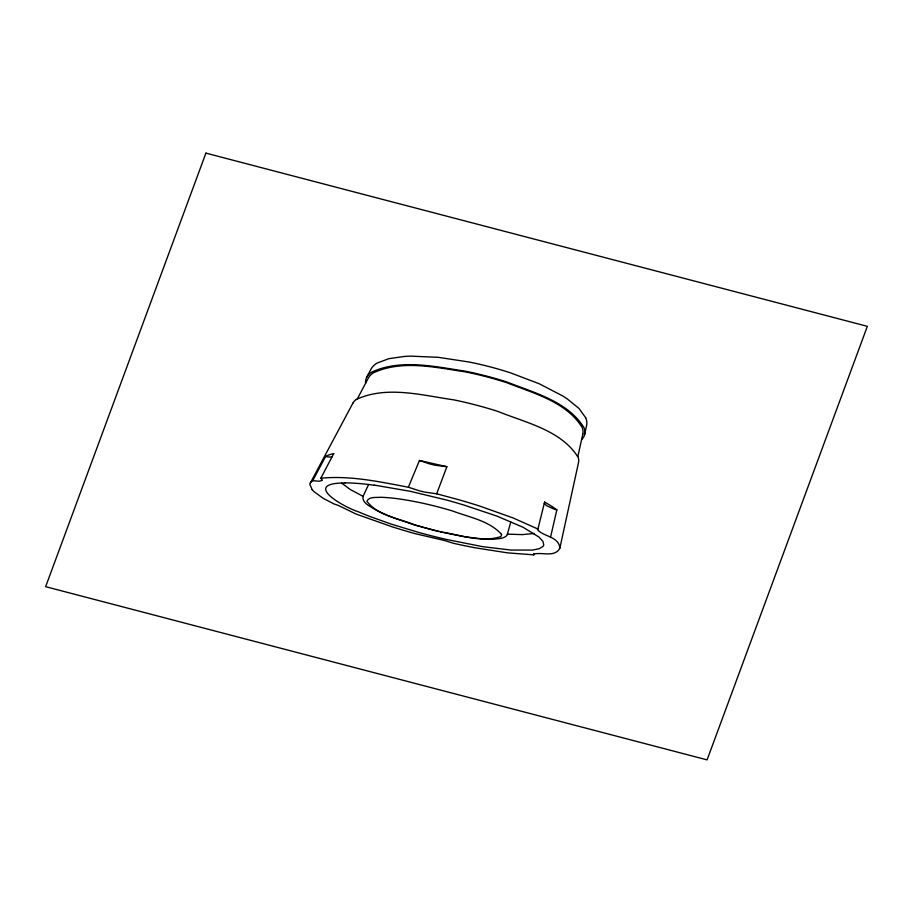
<?xml version="1.0" encoding="UTF-8"?>
<svg xmlns="http://www.w3.org/2000/svg" width="913" height="913" viewBox="0 0 913 913"><rect width="100%" height="100%" fill="white"/><g stroke="black" fill="none" stroke-linecap="round" stroke-linejoin="round"><path stroke-width="1.37" d="M312.2 489.722A30.528 15.818 12.6 0 0 314.152 491.753L323.134 498.304L334.101 504.01A43.915 22.745 12.6 0 1 338.369 505.448L356.127 514.076L392.111 526.79A374.296 193.898 12.6 0 0 414.719 533.546L440.808 539.64A68.11 35.287 12.6 0 1 445.453 540.781L453.556 543.315A317.564 164.511 12.6 0 0 475.924 547.926L507.731 552.879L533.785 554.842A2.088 1.084 12.6 0 1 533.569 554.202C541.592 551.68 554.511 557.866 559.829 548.291C559.178 536.365 543.269 536.753 537.472 529.62A2.967 1.541 12.6 0 1 537.928 529.049L544.605 502.059M559.829 548.291L578.568 462.332A32.263 16.708 12.6 0 0 578.283 457.596C561.575 430.228 525.5 422.639 497.688 411.341A226.903 117.537 12.6 0 0 453.841 399.86C422.354 395.397 386.61 385.32 356.287 399.46M584.674 434.326L586.637 425.321A40.754 21.113 12.6 0 0 585.678 417.72M577.872 456.443L582.814 434.017M550.687 536.559L556.839 509.945A33.678 17.45 12.6 0 1 553.369 508.781L546.83 505.802L544.251 503.497M533.785 554.842L534.059 553.723M507.354 534.185L510.766 522.019M408.373 487.222L418.976 490.68A66.752 34.58 12.6 0 0 424.944 492.13L436.665 493.796L446.879 466.703L419.455 460.46L408.373 487.222C379.637 481.767 350.215 475.365 320.84 478.218L333.724 453.59M368.453 484.757L363.066 496.398C361.719 502.972 370.37 506.35 374.615 509.306A63.339 32.811 12.6 0 0 377.012 510.572A102.096 52.886 12.6 0 0 394.439 518.059M357.405 398.707L368.453 377.879A37.912 19.641 12.6 0 1 373.406 372.812C402.074 359.551 435.627 367.471 465.47 371.899A194.081 100.544 12.6 0 1 506.955 382.764C533.409 393.252 566.334 401.72 582.163 427.478A37.924 19.641 12.6 0 1 582.825 434.017M312.2 489.733L309.895 484.552A13.923 7.213 12.6 0 1 310.352 482.954L352.863 403.215M500.666 538.487L493.237 539.286A60.304 31.236 12.6 0 1 483.319 539.001L465.516 536.89L443.535 532.621M534.002 533.466L522.464 534.619L507.366 534.139M331.944 456.991L330.221 457.025A22.517 11.664 12.6 0 1 325.53 456.58L312.725 480.683L319.276 481.242L322.232 480.375A2.351 1.221 12.6 0 0 322.3 480.055L320.84 478.218M345.091 482.977C301.461 482.943 342.946 506.818 358.227 511.737A202.172 104.733 12.6 0 0 369.925 516.496L391.141 524.085L418.371 532.336A348.367 180.466 12.6 0 0 446.354 539.435L482.543 546.636L510.744 550.048L532.553 550.083L539.298 548.679L542.938 546.431A12.759 6.608 12.6 0 0 543.749 544.856L542.961 541.432L538.932 537.049L523.206 527.349L497.049 516.142L463.941 505.049A355.351 184.084 12.6 0 0 446.446 500.004L410.188 491.274L374.216 485.1M446.879 466.703L435.467 465.288A56.127 29.068 12.6 0 1 429.681 463.907L419.455 460.46M440.545 531.937L442.04 532.279M439.05 531.583L414.205 524.849L394.393 518.116M436.665 493.796L458.942 499.776A362.723 187.907 12.6 0 1 480.683 506.407L513.334 518.036L537.928 529.038M363.089 496.352L350.341 489.539L341.61 483.08M585.69 417.72L578.968 408.453L567.544 399.118A97.759 50.649 12.6 0 0 562.728 395.957L539.206 383.757L510.698 372.915A188.934 97.874 12.6 0 0 469.031 362.005L438.24 357.314L410.656 356.138A97.759 50.649 12.6 0 0 404.55 356.435L388.858 358.661L377.069 363.089A40.754 21.113 12.6 0 0 371.146 368.886L366.706 377.252A35.961 18.625 12.6 0 0 365.645 383.186M345.034 482.84A126.382 65.474 12.6 0 1 374.216 485.248M366.695 377.252A38.597 19.995 12.6 0 1 371.751 372.105C400.898 358.626 435.01 366.672 465.345 371.18A197.265 102.188 12.6 0 1 507.548 382.227C534.436 392.887 567.897 401.503 584 427.683A38.574 19.983 12.6 0 1 584.685 434.337A35.984 18.637 12.6 0 1 581.547 439.724M352.852 403.215A32.275 16.719 12.6 0 1 356.287 399.46M310.329 482.954A15.647 8.103 12.6 0 1 312.737 480.683M507.651 534.265A15.909 8.24 12.6 0 1 500.609 538.396M325.439 456.546A30.38 15.738 12.6 0 1 333.793 453.647M544.559 502.093A79.499 41.188 12.6 0 1 556.907 509.922M501.465 534.322L501.465 534.858A7.875 4.074 12.6 0 1 500.701 536.604C480.866 543.109 458.817 534.55 438.913 531.423A216.472 112.139 12.6 0 1 414.685 524.838C398.787 518.333 377.617 515.651 366.935 501.283C368.886 496.364 376.19 497.756 380.459 497.277C393.001 497.608 405.418 499.753 417.698 502.161A192.552 99.745 12.6 0 1 431.587 505.266A207.959 107.734 12.6 0 1 452.506 510.96C469.042 517.249 489.322 520.672 501.465 534.322M205.916 153.122L45.65 586.671L707.084 759.878L867.35 326.329L205.916 153.122"/></g></svg>
